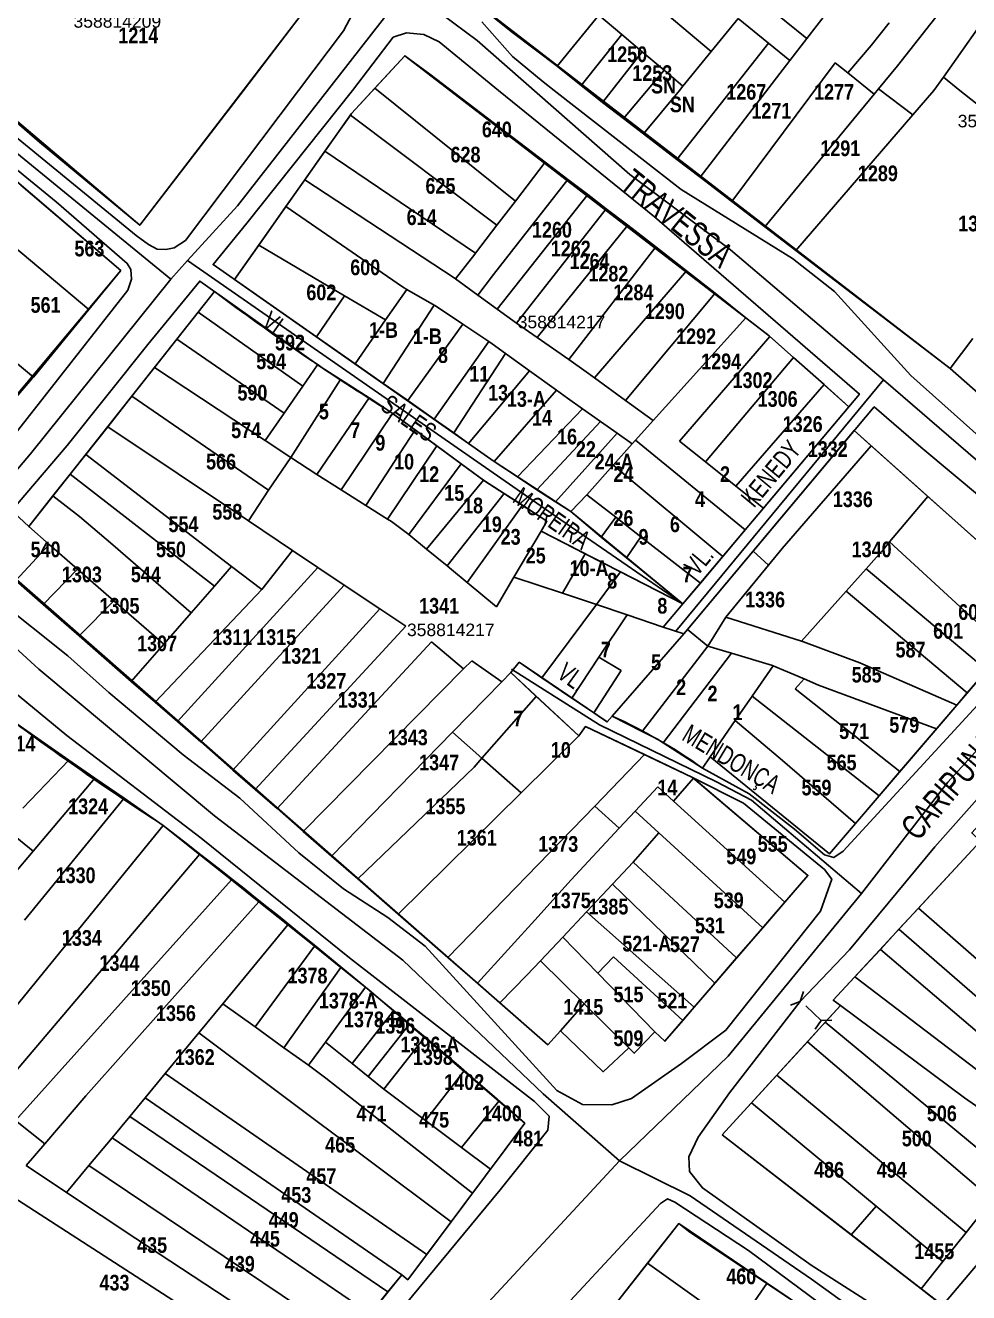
# Model space of a CAD drawing. Extents: x 199665 to 201826, y 4836581 to 4838476.
# Drawn here: x 200601.6 to 200752.1, y 4837371.6 to 4837573.8 of the extents above; entities that cross this region are included whole.
import ezdxf
from ezdxf.enums import TextEntityAlignment as Align

# ---------------------------------------------------------------- set-up
doc = ezdxf.new("R2010")
doc.units = 0
doc.header["$LTSCALE"] = 1.5
doc.header["$MEASUREMENT"] = 0
for name, color, linetype in [('CD-MALHA-LOTES', 40, 'CONTINUOUS'), ('CD_TXT_QUADRA', 7, 'CONTINUOUS'), ('RU-QUADRAS', 6, 'CONTINUOUS'), ('SV-EIXO-RUA-N-PAV', 6, 'CONTINUOUS'), ('SV-EIXO-RUA-PAV', 20, 'CONTINUOUS'), ('SV-ESTIVAS', 7, 'CONTINUOUS'), ('SV-RUA-NAO-PAV-S-GUIA-C-GUIA', 7, 'CONTINUOUS'), ('SV-RUA-PAVIM-S-GUIA-C-GUIA', 7, 'CONTINUOUS'), ('SV-TXT-RUA-N-PAV-S-GUIA-C-GUIA', 7, 'CONTINUOUS'), ('Th_NmrPort', 1, 'CONTINUOUS')]:
    doc.layers.add(name, color=color, linetype=linetype)
doc.styles.add('3588-14-2D_TXT$0$ARIAL', font='ARIAL.TTF')
doc.styles.add('ARIAL', font='ARIAL.TTF')
doc.styles.add('MONOTXT', font='ARIAL.TTF', dxfattribs={"height": 0.2})
doc.styles.get("Standard").update_dxf_attribs({"font": 'swisscbo.ttf'})

# ---------------------------------------------------------------- blocks, each defined once
blk = doc.blocks.new('COD045', base_point=(201519.89, 4838593.29))
at = {"layer": 'SV-ESTIVAS'}
blk.add_lwpolyline([(201520.638538, 4838591.792924), (201519.89, 4838593.29), (201520.638538, 4838594.792924)], dxfattribs=at)

msp = doc.modelspace()

# ---------------------------------------------------------------- linework, layer by layer
at = {"layer": 'CD-MALHA-LOTES', "linetype": 'Continuous'}
for p, q in [((200726.28, 4837571.74), (200698.78, 4837593.93)), ((200740.75, 4837567.33), (200761.58, 4837593.93)), ((200711, 4837569.62), (200683.15, 4837593.22)), ((200679.32, 4837572.67), (200671.05, 4837579.31)), ((200726.28, 4837571.74), (200729.54, 4837575.98)), ((200748.05, 4837565.56), (200756.54, 4837577.55)), ((200636.37, 4837563.44), (200645.45, 4837575.26)), ((200693.08, 4837575.46), (200686.44, 4837567.28)), ((200693.08, 4837575.46), (200696.76, 4837572.34)), ((200711, 4837569.62), (200715.3, 4837574.89)), ((200715.3, 4837574.89), (200720.16, 4837570.97)), ((200739.39, 4837574.2), (200736.53, 4837570.62)), ((200686.44, 4837567.28), (200679.32, 4837572.67)), ((200696.76, 4837572.34), (200690.29, 4837564.21)), ((200696.76, 4837572.34), (200700, 4837569.6)), ((200723.58, 4837568.22), (200726.28, 4837571.74)), ((200705.55, 4837552.4), (200720.16, 4837570.97)), ((200706.49, 4837564.12), (200711, 4837569.62)), ((200720.16, 4837570.97), (200723.58, 4837568.22)), ((200736.53, 4837570.62), (200732.82, 4837566.23)), ((200657.36, 4837563.8), (200662.11, 4837568.96)), ((200662.11, 4837568.96), (200666.1, 4837566.05)), ((200700, 4837569.6), (200693.65, 4837561.51)), ((200700, 4837569.6), (200703.48, 4837566.66)), ((200723.58, 4837568.22), (200709.25, 4837549.58)), ((200714.29, 4837545.72), (200730.78, 4837567.86)), ((200730.78, 4837567.86), (200732.82, 4837566.23)), ((200666.1, 4837566.05), (200684.53, 4837551.98)), ((200686.82, 4837567), (200686.44, 4837567.28)), ((200690.29, 4837564.21), (200686.82, 4837567)), ((200703.48, 4837566.66), (200697, 4837558.95)), ((200703.48, 4837566.66), (200706.49, 4837564.12)), ((200732.82, 4837566.23), (200737.03, 4837562.83)), ((200737.71, 4837563.66), (200740.75, 4837567.33)), ((200653.64, 4837559.77), (200657.36, 4837563.8)), ((200657.36, 4837563.8), (200679.78, 4837545.78)), ((200691.25, 4837563.44), (200690.29, 4837564.21)), ((200706.49, 4837564.12), (200705.94, 4837563.44)), ((200737.03, 4837562.83), (200737.71, 4837563.66)), ((200737.71, 4837563.66), (200743.2, 4837559.56)), ((200746.55, 4837563.44), (200748.05, 4837565.56)), ((200750.7, 4837563.44), (200748.05, 4837565.56)), ((200594.26, 4837563.44), (200603.86, 4837555.2)), ((200619.83, 4837541.92), (200636.37, 4837563.44)), ((200693.65, 4837561.51), (200691.25, 4837563.44)), ((200705.94, 4837563.44), (200700.19, 4837556.51)), ((200737.03, 4837562.83), (200719.56, 4837541.68)), ((200743.2, 4837559.56), (200746.55, 4837563.44)), ((200760.33, 4837555.77), (200750.7, 4837563.44)), ((200653.44, 4837559.48), (200653.64, 4837559.77)), ((200697, 4837558.95), (200693.65, 4837561.51)), ((200743.2, 4837559.56), (200724.53, 4837537.88)), ((200649.39, 4837553.74), (200653.44, 4837559.48)), ((200653.44, 4837559.48), (200676.81, 4837541.91)), ((200700.19, 4837556.51), (200697, 4837558.95)), ((200700.19, 4837556.51), (200705.55, 4837552.4)), ((200603.86, 4837555.2), (200619.83, 4837541.92)), ((200646.17, 4837549.18), (200649.39, 4837553.74)), ((200649.39, 4837553.74), (200673.42, 4837537.48)), ((200684.53, 4837551.98), (200679.78, 4837545.78)), ((200688.14, 4837549.22), (200684.53, 4837551.98)), ((200709.25, 4837549.58), (200705.55, 4837552.4)), ((200709.25, 4837549.58), (200714.29, 4837545.72)), ((200600.87, 4837548.33), (200616.8, 4837534.69)), ((200646.17, 4837549.18), (200643.15, 4837544.89)), ((200669.98, 4837533.52), (200646.17, 4837549.18)), ((200676.28, 4837534.08), (200688.14, 4837549.22)), ((200688.14, 4837549.22), (200691.31, 4837546.8)), ((200679.78, 4837545.78), (200676.81, 4837541.91)), ((200691.31, 4837546.8), (200676.85, 4837528.55)), ((200691.31, 4837546.8), (200694.27, 4837544.54)), ((200719.56, 4837541.68), (200714.29, 4837545.72)), ((200638.83, 4837538.76), (200643.15, 4837544.89)), ((200643.15, 4837544.89), (200661.77, 4837532.07)), ((200694.27, 4837544.54), (200679.93, 4837526.31)), ((200694.27, 4837544.54), (200697.71, 4837541.91)), ((200595.44, 4837542.06), (200611.69, 4837528.45)), ((200676.81, 4837541.91), (200673.42, 4837537.48)), ((200697.71, 4837541.91), (200683.25, 4837524)), ((200697.71, 4837541.91), (200702.19, 4837538.49)), ((200724.53, 4837537.88), (200719.56, 4837541.68)), ((200634.94, 4837533.26), (200638.83, 4837538.76)), ((200638.83, 4837538.76), (200652.51, 4837530.67)), ((200673.29, 4837537.31), (200670.22, 4837533.36)), ((200673.42, 4837537.48), (200673.29, 4837537.31)), ((200702.19, 4837538.49), (200688.27, 4837520.49)), ((200702.19, 4837538.49), (200707.06, 4837534.65)), ((200724.53, 4837537.88), (200749.11, 4837519.05)), ((200616.8, 4837534.69), (200611.69, 4837528.45)), ((200648.04, 4837524.12), (200634.94, 4837533.26)), ((200670.22, 4837533.36), (200669.98, 4837533.52)), ((200670.22, 4837533.36), (200673.79, 4837530.77)), ((200673.79, 4837530.77), (200676.28, 4837534.08)), ((200707.06, 4837534.65), (200692.4, 4837517.56)), ((200707.06, 4837534.65), (200711.63, 4837531.06)), ((200586.23, 4837531.42), (200602.87, 4837517.68)), ((200629.16, 4837528.05), (200631.76, 4837531.34)), ((200631.76, 4837531.34), (200648.07, 4837519.77)), ((200662.45, 4837531.68), (200659.05, 4837526.8)), ((200661.77, 4837532.07), (200662.45, 4837531.68)), ((200662.45, 4837531.68), (200666.83, 4837529.16)), ((200652.51, 4837530.67), (200648.04, 4837524.12)), ((200652.51, 4837530.67), (200659.05, 4837526.8)), ((200676.85, 4837528.55), (200673.79, 4837530.77)), ((200711.63, 4837531.06), (200697.33, 4837513.98)), ((200711.63, 4837531.06), (200716.56, 4837527.17)), ((200611.69, 4837528.45), (200602.87, 4837517.68)), ((200625.74, 4837523.73), (200629.16, 4837528.05)), ((200629.16, 4837528.05), (200645.84, 4837516.24)), ((200658.68, 4837516.69), (200666.83, 4837529.16)), ((200666.83, 4837529.16), (200667.03, 4837529.05)), ((200667.03, 4837529.05), (200671.36, 4837526.15)), ((200679.93, 4837526.31), (200676.85, 4837528.55)), ((200716.56, 4837527.17), (200701.75, 4837510.76)), ((200716.56, 4837527.17), (200720.24, 4837524.27)), ((200659.05, 4837526.8), (200654.2, 4837519.82)), ((200671.36, 4837526.15), (200662.59, 4837513.97)), ((200671.36, 4837526.15), (200675.53, 4837523.36)), ((200683.25, 4837524), (200679.93, 4837526.31)), ((200622.17, 4837519.2), (200625.74, 4837523.73)), ((200625.74, 4837523.73), (200642.87, 4837511.95)), ((200654.2, 4837519.82), (200648.04, 4837524.12)), ((200675.53, 4837523.36), (200666.79, 4837511)), ((200675.53, 4837523.36), (200676.07, 4837523)), ((200688.27, 4837520.49), (200683.25, 4837524)), ((200720.36, 4837524.17), (200705.95, 4837507.44)), ((200720.24, 4837524.27), (200720.36, 4837524.17)), ((200720.36, 4837524.17), (200724.13, 4837520.82)), ((200749.11, 4837519.05), (200752.74, 4837523.86)), ((200678.21, 4837521.46), (200669.94, 4837508.77)), ((200676.07, 4837523), (200678.21, 4837521.46)), ((200678.21, 4837521.46), (200682.02, 4837518.71)), ((200622.17, 4837519.2), (200618.58, 4837514.66)), ((200639.84, 4837507.57), (200622.17, 4837519.2)), ((200648.22, 4837519.67), (200645.84, 4837516.24)), ((200648.07, 4837519.77), (200648.22, 4837519.67)), ((200651.85, 4837517.32), (200648.22, 4837519.67)), ((200658.68, 4837516.69), (200654.2, 4837519.82)), ((200691.05, 4837518.55), (200688.27, 4837520.49)), ((200724.13, 4837520.82), (200710.08, 4837504.16)), ((200724.13, 4837520.82), (200729.02, 4837516.49)), ((200602.64, 4837517.4), (200598.15, 4837512.18)), ((200602.87, 4837517.68), (200602.64, 4837517.4)), ((200643.95, 4837504.87), (200651.85, 4837517.32)), ((200651.85, 4837517.32), (200656.42, 4837514.36)), ((200682.02, 4837518.71), (200672.27, 4837507.12)), ((200682.02, 4837518.71), (200686.33, 4837515.59)), ((200692.4, 4837517.56), (200691.05, 4837518.55)), ((200697.33, 4837513.98), (200692.4, 4837517.56)), ((200758.44, 4837510.83), (200749.11, 4837519.05)), ((200645.84, 4837516.24), (200642.87, 4837511.95)), ((200662.39, 4837514.1), (200658.68, 4837516.69)), ((200686.33, 4837515.59), (200676.38, 4837504.22)), ((200686.33, 4837515.59), (200688.09, 4837514.32)), ((200729.02, 4837516.49), (200714.93, 4837500.31)), ((200729.02, 4837516.49), (200732.99, 4837512.97)), ((200614.72, 4837509.77), (200618.58, 4837514.66)), ((200618.58, 4837514.66), (200640.37, 4837499.67)), ((200656.42, 4837514.36), (200648.08, 4837502.15)), ((200656.42, 4837514.36), (200659.91, 4837512.09)), ((200662.59, 4837513.97), (200662.39, 4837514.1)), ((200666.79, 4837511), (200662.59, 4837513.97)), ((200688.09, 4837514.32), (200690.46, 4837512.65)), ((200701.75, 4837510.76), (200697.33, 4837513.98)), ((200642.87, 4837511.95), (200639.84, 4837507.57)), ((200660.18, 4837511.9), (200651.96, 4837499.7)), ((200659.91, 4837512.09), (200660.18, 4837511.9)), ((200660.18, 4837511.9), (200663.79, 4837509.25)), ((200669.94, 4837508.77), (200666.79, 4837511)), ((200690.46, 4837512.65), (200680.12, 4837501.75)), ((200690.46, 4837512.65), (200693.34, 4837510.62)), ((200732.99, 4837512.97), (200719.36, 4837496.8)), ((200614.72, 4837509.77), (200611.21, 4837505.34)), ((200637.17, 4837494.76), (200614.72, 4837509.77)), ((200663.79, 4837509.25), (200655.9, 4837497.22)), ((200663.79, 4837509.25), (200667.26, 4837506.7)), ((200693.34, 4837510.62), (200683.18, 4837499.72)), ((200693.34, 4837510.62), (200695.99, 4837508.74)), ((200698.92, 4837507.63), (200701.75, 4837510.76)), ((200717.7, 4837489.91), (200733.84, 4837509.15)), ((200733.84, 4837509.15), (200736.54, 4837506.73)), ((200643.95, 4837504.87), (200639.84, 4837507.57)), ((200672.27, 4837507.12), (200669.94, 4837508.77)), ((200676.38, 4837504.22), (200672.27, 4837507.12)), ((200695.99, 4837508.74), (200686.16, 4837497.76)), ((200695.36, 4837503.63), (200698.4, 4837507.05)), ((200698.4, 4837507.05), (200695.99, 4837508.74)), ((200698.4, 4837507.05), (200698.92, 4837507.63)), ((200698.92, 4837507.63), (200716.43, 4837493.32)), ((200710.08, 4837504.16), (200705.95, 4837507.44)), ((200608.71, 4837502.18), (200611.21, 4837505.34)), ((200611.21, 4837505.34), (200634.5, 4837487.49)), ((200667.26, 4837506.7), (200659.37, 4837495.03)), ((200667.26, 4837506.7), (200671.14, 4837503.86)), ((200736.54, 4837506.73), (200722.33, 4837490.36)), ((200745.56, 4837498.66), (200736.54, 4837506.73)), ((200640.37, 4837499.67), (200643.95, 4837504.87)), ((200648.08, 4837502.15), (200643.95, 4837504.87)), ((200671.14, 4837503.86), (200662.75, 4837492.59)), ((200671.14, 4837503.86), (200674.67, 4837501.26)), ((200680.12, 4837501.75), (200676.38, 4837504.22)), ((200691.17, 4837498.92), (200695.36, 4837503.63)), ((200712.84, 4837489.06), (200695.36, 4837503.63)), ((200714.93, 4837500.31), (200710.08, 4837504.16)), ((200605.99, 4837498.73), (200608.71, 4837502.18)), ((200608.71, 4837502.18), (200631.75, 4837484.33)), ((200648.08, 4837502.15), (200651.96, 4837499.7)), ((200665.61, 4837490.25), (200674.67, 4837501.26)), ((200674.67, 4837501.26), (200677.98, 4837499.11)), ((200683.18, 4837499.72), (200680.12, 4837501.75)), ((200640.37, 4837499.67), (200637.17, 4837494.76)), ((200655.9, 4837497.22), (200651.96, 4837499.7)), ((200668.9, 4837487.56), (200677.98, 4837499.11)), ((200677.98, 4837499.11), (200680.88, 4837497.23)), ((200686.16, 4837497.76), (200683.18, 4837499.72)), ((200688.59, 4837496.23), (200691.17, 4837498.92)), ((200691.17, 4837498.92), (200695.78, 4837495.34)), ((200719.36, 4837496.8), (200714.93, 4837500.31)), ((200605.99, 4837498.73), (200602.13, 4837493.85)), ((200610.21, 4837495.45), (200605.99, 4837498.73)), ((200659.37, 4837495.03), (200655.9, 4837497.22)), ((200680.88, 4837497.23), (200672.09, 4837484.91)), ((200680.88, 4837497.23), (200684.8, 4837494.68)), ((200686.16, 4837497.76), (200688.59, 4837496.23)), ((200739.48, 4837491.39), (200745.56, 4837498.66)), ((200745.56, 4837498.66), (200763.47, 4837482.63)), ((200599.79, 4837496.01), (200602.13, 4837493.85)), ((200615.56, 4837490.93), (200610.21, 4837495.45)), ((200659.98, 4837494.65), (200659.37, 4837495.03)), ((200693.48, 4837492.14), (200688.59, 4837496.23)), ((200695.78, 4837495.34), (200693.48, 4837492.14)), ((200695.78, 4837495.34), (200699.79, 4837492.22)), ((200716.43, 4837493.32), (200719.36, 4837496.8)), ((200602.13, 4837493.85), (200605.41, 4837490.99)), ((200644.2, 4837490.02), (200637.17, 4837494.76)), ((200662.36, 4837492.91), (200659.98, 4837494.65)), ((200662.75, 4837492.59), (200662.36, 4837492.91)), ((200683.87, 4837493.11), (200679.54, 4837485.79)), ((200684.8, 4837494.68), (200683.87, 4837493.11)), ((200683.87, 4837493.11), (200690.9, 4837489.51)), ((200716.43, 4837493.32), (200712.84, 4837489.06)), ((200605.41, 4837490.99), (200600.05, 4837485.23)), ((200605.41, 4837490.99), (200609.92, 4837487.05)), ((200628.03, 4837480.07), (200615.56, 4837490.93)), ((200665.61, 4837490.25), (200662.75, 4837492.59)), ((200697.48, 4837488.87), (200693.48, 4837492.14)), ((200697.48, 4837488.87), (200699.79, 4837492.22)), ((200699.79, 4837492.22), (200709.28, 4837484.83)), ((200738.61, 4837490.35), (200739.48, 4837491.39)), ((200739.48, 4837491.39), (200757.26, 4837475.01)), ((200644.2, 4837490.02), (200639.29, 4837483.82)), ((200648.24, 4837487.32), (200644.2, 4837490.02)), ((200668.9, 4837487.56), (200665.61, 4837490.25)), ((200690.9, 4837489.51), (200687.31, 4837483.19)), ((200690.9, 4837489.51), (200696.56, 4837486.6)), ((200706.49, 4837481.52), (200697.48, 4837488.87)), ((200707.22, 4837477.42), (200717.7, 4837489.91)), ((200709.28, 4837484.83), (200712.84, 4837489.06)), ((200717.7, 4837489.91), (200720.16, 4837487.7)), ((200722.33, 4837490.36), (200720.16, 4837487.7)), ((200735.74, 4837487.12), (200738.61, 4837490.35)), ((200609.92, 4837487.05), (200604.44, 4837481.4)), ((200609.92, 4837487.05), (200615.7, 4837482)), ((200625.84, 4837462.73), (200648.24, 4837487.32)), ((200634.5, 4837487.49), (200631.75, 4837484.33)), ((200639.29, 4837483.82), (200634.5, 4837487.49)), ((200652.47, 4837484.5), (200648.24, 4837487.32)), ((200669.6, 4837486.98), (200668.9, 4837487.56)), ((200672.09, 4837484.91), (200669.6, 4837486.98)), ((200720.16, 4837487.7), (200713.34, 4837479.38)), ((200732.53, 4837483.51), (200735.74, 4837487.12)), ((200735.74, 4837487.12), (200754.98, 4837470.95)), ((200604.44, 4837481.4), (200600.05, 4837485.23)), ((200676.73, 4837481.04), (200672.09, 4837484.91)), ((200679.54, 4837485.79), (200676.73, 4837481.04)), ((200687.31, 4837483.19), (200679.54, 4837485.79)), ((200696.56, 4837486.6), (200692.73, 4837481.38)), ((200696.56, 4837486.6), (200706.49, 4837481.52)), ((200709.28, 4837484.83), (200706.49, 4837481.52)), ((200622.29, 4837465.82), (200639.29, 4837483.82)), ((200631.75, 4837484.33), (200628.03, 4837480.07)), ((200629.57, 4837459.47), (200652.47, 4837484.5)), ((200658.12, 4837480.73), (200652.47, 4837484.5)), ((200687.31, 4837483.19), (200692.73, 4837481.38)), ((200725.44, 4837475.54), (200732.53, 4837483.51)), ((200732.53, 4837483.51), (200751.86, 4837467.31)), ((200610.15, 4837476.42), (200604.44, 4837481.4)), ((200615.7, 4837482), (200610.15, 4837476.42)), ((200615.7, 4837482), (200623.66, 4837475.06)), ((200634.71, 4837454.99), (200658.12, 4837480.73)), ((200662.28, 4837477.97), (200658.12, 4837480.73)), ((200692.73, 4837481.38), (200684, 4837469.73)), ((200697.58, 4837479.76), (200692.73, 4837481.38)), ((200706.49, 4837481.52), (200703.37, 4837477.81)), ((200628.03, 4837480.07), (200623.66, 4837475.06)), ((200693.09, 4837472.98), (200697.58, 4837479.76)), ((200697.58, 4837479.76), (200703.37, 4837477.81)), ((200713.34, 4837479.38), (200710.48, 4837474.78)), ((200713.34, 4837479.38), (200725.44, 4837475.54)), ((200638.24, 4837451.91), (200662.28, 4837477.97)), ((200706.63, 4837476.72), (200695.21, 4837463.6)), ((200703.37, 4837477.81), (200706.63, 4837476.72)), ((200706.63, 4837476.72), (200707.22, 4837477.42)), ((200707.22, 4837477.42), (200710.48, 4837474.78)), ((200618.49, 4837469.14), (200610.15, 4837476.42)), ((200623.66, 4837475.06), (200618.49, 4837469.14)), ((200641.74, 4837448.85), (200666.41, 4837475.45)), ((200666.41, 4837475.45), (200671.51, 4837471.16)), ((200710.48, 4837474.78), (200699.97, 4837461.16)), ((200710.48, 4837474.78), (200714.24, 4837473.64)), ((200725.72, 4837475.45), (200725.44, 4837475.54)), ((200734.7, 4837472.08), (200725.72, 4837475.45)), ((200688.78, 4837466.48), (200693.09, 4837472.98)), ((200693.09, 4837472.98), (200696.62, 4837470.85)), ((200714.24, 4837473.64), (200703.35, 4837459.32)), ((200720.81, 4837471.65), (200714.24, 4837473.64)), ((200671.51, 4837471.16), (200645.93, 4837445.2)), ((200671.51, 4837471.16), (200672.82, 4837472.4)), ((200672.82, 4837472.4), (200677.58, 4837469.04)), ((200677.58, 4837469.04), (200679.03, 4837470.53)), ((200680.38, 4837472.19), (200679.03, 4837470.53)), ((200679.03, 4837470.53), (200683.11, 4837466.75)), ((200684, 4837469.73), (200680.38, 4837472.19)), ((200696.62, 4837470.85), (200692.26, 4837464.11)), ((200717.56, 4837466.78), (200720.92, 4837471.6)), ((200720.92, 4837471.6), (200720.81, 4837471.65)), ((200720.92, 4837471.6), (200725.85, 4837469.52)), ((200750.18, 4837465.35), (200734.7, 4837472.08)), ((200754.98, 4837470.95), (200751.86, 4837467.31)), ((200618.49, 4837469.14), (200622.29, 4837465.82)), ((200677.58, 4837469.04), (200669.75, 4837461.03)), ((200688.78, 4837466.48), (200684, 4837469.73)), ((200725.85, 4837469.52), (200724.42, 4837467.93)), ((200725.85, 4837469.52), (200728.15, 4837468.55)), ((200728.15, 4837468.55), (200746.95, 4837461.57)), ((200683.11, 4837466.75), (200674.43, 4837456.88)), ((200683.11, 4837466.75), (200689.91, 4837460.43)), ((200714.86, 4837462.9), (200717.56, 4837466.78)), ((200717.56, 4837466.78), (200737.8, 4837450.89)), ((200724.42, 4837467.93), (200741.1, 4837454.74)), ((200751.86, 4837467.31), (200750.18, 4837465.35)), ((200622.29, 4837465.82), (200625.84, 4837462.73)), ((200692.26, 4837464.11), (200688.78, 4837466.48)), ((200746.95, 4837461.57), (200750.18, 4837465.35)), ((200599.7, 4837462.71), (200608.54, 4837456.58)), ((200625.84, 4837462.73), (200629.57, 4837459.47)), ((200693.49, 4837463.28), (200692.26, 4837464.11)), ((200694.42, 4837462.68), (200693.49, 4837463.28)), ((200695.21, 4837463.6), (200694.42, 4837462.68)), ((200699.97, 4837461.16), (200695.21, 4837463.6)), ((200710.82, 4837457.11), (200714.86, 4837462.9)), ((200714.86, 4837462.9), (200722.37, 4837456.49)), ((200650.45, 4837441.25), (200669.75, 4837461.03)), ((200669.75, 4837461.03), (200674.43, 4837456.88)), ((200689.91, 4837460.43), (200680.68, 4837451.33)), ((200690.95, 4837461.93), (200689.91, 4837460.43)), ((200700.39, 4837457.45), (200690.95, 4837461.93)), ((200702.43, 4837459.91), (200699.97, 4837461.16)), ((200746.95, 4837461.57), (200741.1, 4837454.74)), ((200629.57, 4837459.47), (200634.71, 4837454.99)), ((200703.35, 4837459.32), (200702.43, 4837459.91)), ((200703.35, 4837459.32), (200709.63, 4837455.3)), ((200608.54, 4837456.58), (200601.16, 4837448.9)), ((200608.54, 4837456.58), (200612.67, 4837453.72)), ((200674.43, 4837456.88), (200673.17, 4837455.45)), ((200674.43, 4837456.88), (200680.68, 4837451.33)), ((200692.42, 4837449.23), (200700.39, 4837457.45)), ((200700.39, 4837457.45), (200708.03, 4837453.82)), ((200709.63, 4837455.3), (200710.82, 4837457.11)), ((200729.87, 4837441.61), (200710.82, 4837457.11)), ((200722.37, 4837456.49), (200734.02, 4837446.47)), ((200634.71, 4837454.99), (200638.24, 4837451.91)), ((200673.17, 4837455.45), (200654.61, 4837437.62)), ((200741.1, 4837454.74), (200737.8, 4837450.89)), ((200612.67, 4837453.72), (200602.82, 4837442.04)), ((200617.33, 4837450.48), (200612.67, 4837453.72)), ((200708.18, 4837453.69), (200704.97, 4837450.04)), ((200708.03, 4837453.82), (200708.18, 4837453.69)), ((200708.18, 4837453.69), (200726.45, 4837438.19)), ((200601.45, 4837431.06), (200617.33, 4837450.48)), ((200623.59, 4837446.15), (200617.33, 4837450.48)), ((200641.74, 4837448.85), (200638.24, 4837451.91)), ((200680.68, 4837451.33), (200661.06, 4837432)), ((200702.47, 4837452.31), (200698.86, 4837448.43)), ((200704.97, 4837450.04), (200702.47, 4837452.31)), ((200737.8, 4837450.89), (200734.02, 4837446.47)), ((200645.93, 4837445.2), (200641.74, 4837448.85)), ((200668.99, 4837425.08), (200692.42, 4837449.23)), ((200692.42, 4837449.23), (200696.31, 4837445.7)), ((200698.86, 4837448.43), (200696.31, 4837445.7)), ((200702.65, 4837444.97), (200698.86, 4837448.43)), ((200704.97, 4837450.04), (200722.76, 4837433.91)), ((200734.02, 4837446.47), (200729.87, 4837441.61)), ((200591.39, 4837406.66), (200623.59, 4837446.15)), ((200598.21, 4837445.83), (200602.82, 4837442.04)), ((200623.59, 4837446.15), (200629.36, 4837441.54)), ((200650.45, 4837441.25), (200645.93, 4837445.2)), ((200696.31, 4837445.7), (200688.61, 4837437.42)), ((200698.57, 4837440.3), (200702.65, 4837444.97)), ((200702.65, 4837444.97), (200719.23, 4837429.82)), ((200744.06, 4837432.93), (200753.96, 4837443.65)), ((200629.36, 4837441.54), (200596.84, 4837403.18)), ((200602.82, 4837442.04), (200599.7, 4837438.33)), ((200629.36, 4837441.54), (200634.45, 4837437.46)), ((200654.61, 4837437.62), (200650.45, 4837441.25)), ((200695.26, 4837436.78), (200698.57, 4837440.3)), ((200715.07, 4837425), (200698.57, 4837440.3)), ((200726.45, 4837438.19), (200722.76, 4837433.91)), ((200600, 4837399.05), (200634.45, 4837437.46)), ((200634.45, 4837437.46), (200638.85, 4837433.95)), ((200661.06, 4837432), (200654.61, 4837437.62)), ((200688.61, 4837437.42), (200683.42, 4837431.6)), ((200691.1, 4837432.37), (200695.26, 4837436.78)), ((200695.26, 4837436.78), (200711.6, 4837420.97)), ((200638.85, 4837433.95), (200624.11, 4837417.45)), ((200643.45, 4837430.27), (200638.85, 4837433.95)), ((200687.32, 4837428.35), (200691.1, 4837432.37)), ((200691.1, 4837432.37), (200708.31, 4837417.15)), ((200722.76, 4837433.91), (200719.23, 4837429.82)), ((200740.96, 4837429.59), (200744.06, 4837432.93)), ((200744.06, 4837432.93), (200784.58, 4837397.6)), ((200633.09, 4837417.71), (200643.45, 4837430.27)), ((200643.45, 4837430.27), (200647.7, 4837426.87)), ((200661.06, 4837432), (200668.99, 4837425.08)), ((200683.42, 4837431.6), (200673.71, 4837420.96)), ((200683.75, 4837424.57), (200687.32, 4837428.35)), ((200692.9, 4837422.6), (200687.32, 4837428.35)), ((200719.23, 4837429.82), (200715.07, 4837425)), ((200738, 4837426.38), (200740.96, 4837429.59)), ((200740.96, 4837429.59), (200781.64, 4837394.19)), ((200647.7, 4837426.87), (200638.24, 4837414)), ((200647.7, 4837426.87), (200651.92, 4837423.49)), ((200733.94, 4837421.99), (200738, 4837426.38)), ((200738, 4837426.38), (200779.14, 4837391.26)), ((200673.71, 4837420.96), (200668.99, 4837425.08)), ((200681.58, 4837422.26), (200683.75, 4837424.57)), ((200683.75, 4837424.57), (200690.74, 4837417.68)), ((200695.4, 4837425.19), (200692.9, 4837422.6)), ((200706.47, 4837415.01), (200695.4, 4837425.19)), ((200715.07, 4837425), (200711.6, 4837420.97)), ((200651.92, 4837423.49), (200642.85, 4837410.67)), ((200651.92, 4837423.49), (200655.88, 4837420.33)), ((200677.28, 4837417.84), (200681.58, 4837422.26)), ((200702.03, 4837413.21), (200692.9, 4837422.6)), ((200655.88, 4837420.33), (200649.45, 4837411.57)), ((200655.88, 4837420.33), (200656.14, 4837420.12)), ((200656.14, 4837420.12), (200660.31, 4837416.55)), ((200673.71, 4837420.96), (200677.28, 4837417.84)), ((200711.6, 4837420.97), (200708.31, 4837417.15)), ((200730.49, 4837418.26), (200733.94, 4837421.99)), ((200733.94, 4837421.99), (200777.18, 4837389)), ((200731.63, 4837417.41), (200730.49, 4837418.26)), ((200624.11, 4837417.45), (200611.23, 4837403.02)), ((200629.24, 4837413.05), (200633.09, 4837417.71)), ((200638.24, 4837414), (200633.09, 4837417.71)), ((200660.31, 4837416.55), (200653.71, 4837408.14)), ((200660.31, 4837416.55), (200662.83, 4837414.4)), ((200684.93, 4837411.17), (200677.28, 4837417.84)), ((200690.74, 4837417.68), (200686.96, 4837413.37)), ((200690.74, 4837417.68), (200697.87, 4837410.65)), ((200708.31, 4837417.15), (200706.47, 4837415.01)), ((200729.2, 4837414.75), (200731.63, 4837417.41)), ((200731.63, 4837417.41), (200751.4, 4837402.69)), ((200642.85, 4837410.67), (200638.24, 4837414)), ((200662.83, 4837414.4), (200656.27, 4837406.08)), ((200662.83, 4837414.4), (200665.28, 4837412.3)), ((200706.47, 4837415.01), (200703.62, 4837411.71)), ((200726.36, 4837411.65), (200729.2, 4837414.75)), ((200729.2, 4837414.75), (200758.84, 4837390.2)), ((200623.88, 4837406.55), (200629.24, 4837413.05)), ((200629.24, 4837413.05), (200669.53, 4837382.92)), ((200665.28, 4837412.3), (200658.77, 4837404.06)), ((200665.28, 4837412.3), (200671.53, 4837406.95)), ((200686.96, 4837413.37), (200684.93, 4837411.17)), ((200693.8, 4837406.84), (200686.96, 4837413.37)), ((200698.73, 4837409.79), (200702.03, 4837413.21)), ((200703.62, 4837411.71), (200702.03, 4837413.21)), ((200646.74, 4837407.88), (200642.85, 4837410.67)), ((200649.45, 4837411.57), (200646.74, 4837407.88)), ((200653.71, 4837408.14), (200649.45, 4837411.57)), ((200697.87, 4837410.65), (200693.8, 4837406.84)), ((200697.87, 4837410.65), (200698.73, 4837409.79)), ((200721.47, 4837406.31), (200726.36, 4837411.65)), ((200726.36, 4837411.65), (200755.86, 4837386.46)), ((200646.74, 4837407.88), (200649.54, 4837405.85)), ((200656.27, 4837406.08), (200653.71, 4837408.14)), ((200620.68, 4837402.68), (200623.88, 4837406.55)), ((200623.88, 4837406.55), (200665.62, 4837377.7)), ((200649.54, 4837405.85), (200672.93, 4837387.48)), ((200658.77, 4837404.06), (200656.27, 4837406.08)), ((200671.53, 4837406.95), (200665.41, 4837399.09)), ((200671.53, 4837406.95), (200677.13, 4837402.15)), ((200717.44, 4837401.9), (200721.47, 4837406.31)), ((200721.47, 4837406.31), (200751.67, 4837381.19)), ((200665.41, 4837399.09), (200658.77, 4837404.06)), ((200611.23, 4837403.02), (200604.68, 4837395.34)), ((200618.25, 4837399.73), (200620.68, 4837402.68)), ((200620.68, 4837402.68), (200661.65, 4837374.46)), ((200677.13, 4837402.15), (200671.16, 4837394.78)), ((200677.13, 4837402.15), (200681.26, 4837398.62)), ((200712.74, 4837396.76), (200717.44, 4837401.9)), ((200737.32, 4837385.4), (200717.44, 4837401.9)), ((200751.4, 4837402.69), (200770.47, 4837389.34)), ((200604.68, 4837395.34), (200600, 4837399.05)), ((200615.44, 4837396.32), (200618.25, 4837399.73)), ((200618.25, 4837399.73), (200659.44, 4837371.72)), ((200671.16, 4837394.78), (200665.41, 4837399.09)), ((200681.26, 4837398.62), (200675.79, 4837391.31)), ((200611.73, 4837391.89), (200615.44, 4837396.32)), ((200656.62, 4837368.22), (200615.44, 4837396.32)), ((200733.34, 4837380.84), (200712.74, 4837396.76)), ((200604.68, 4837395.34), (200601.72, 4837391.88)), ((200675.79, 4837391.31), (200671.16, 4837394.78)), ((200601.72, 4837391.88), (200608.14, 4837387.6)), ((200608.14, 4837387.6), (200611.73, 4837391.89)), ((200611.73, 4837391.89), (200653.22, 4837364)), ((200595.03, 4837389.82), (200647.01, 4837356.29)), ((200672.93, 4837387.48), (200675.79, 4837391.31)), ((200619.2, 4837380.24), (200608.14, 4837387.6)), ((200672.93, 4837387.48), (200669.53, 4837382.92)), ((200762.97, 4837387.42), (200747.93, 4837369.57)), ((200755.86, 4837386.46), (200751.67, 4837381.19)), ((200737.32, 4837385.4), (200733.34, 4837380.84)), ((200747.97, 4837376.56), (200737.32, 4837385.4)), ((200669.53, 4837382.92), (200665.62, 4837377.7)), ((200700.87, 4837376.32), (200705.82, 4837382.63)), ((200705.82, 4837382.63), (200707.58, 4837381.23)), ((200650.02, 4837360.03), (200619.2, 4837380.24)), ((200707.58, 4837381.23), (200719.91, 4837373.05)), ((200744.51, 4837372.21), (200733.34, 4837380.84)), ((200751.67, 4837381.19), (200747.97, 4837376.56)), ((200665.62, 4837377.7), (200662.6, 4837373.66)), ((200700.87, 4837376.32), (200697.04, 4837371.44)), ((200715.1, 4837366.16), (200700.87, 4837376.32)), ((200747.97, 4837376.56), (200744.51, 4837372.21)), ((200661.65, 4837374.46), (200659.44, 4837371.72)), ((200662.6, 4837373.66), (200661.65, 4837374.46)), ((200659.44, 4837371.72), (200656.62, 4837368.22)), ((200719.91, 4837373.05), (200715.1, 4837366.16)), ((200719.91, 4837373.05), (200723.42, 4837370.72)), ((200747.93, 4837369.57), (200744.51, 4837372.21))]:
    msp.add_line(p, q, dxfattribs=at)
at = {"layer": 'RU-QUADRAS', "color": 6, "linetype": 'Continuous'}
for points in [[(200517.12, 4837625.59), (200544.54, 4837660.48), (200560.82, 4837648.07), (200559.8, 4837646.75), (200565.45, 4837642.91), (200583.4, 4837626.84), (200645.45, 4837575.26), (200619.83, 4837541.92), (200580.76, 4837575.02), (200566.55, 4837585.88), (200567.79, 4837587.1), (200562.82, 4837590.72), (200544.43, 4837606.16), (200542.47, 4837603.64)], [(200634.94, 4837533.26), (200653.64, 4837559.77), (200662.11, 4837568.96), (200720.24, 4837524.27), (200732.99, 4837512.97), (200706.49, 4837481.52), (200688.59, 4837496.23), (200676.38, 4837504.22)]]:
    msp.add_lwpolyline(points, close=True, dxfattribs=at)
for points in [[(200671.05, 4837579.31), (200701.14, 4837613.55, -0.030839), (200717.38, 4837634.86, 0.01612), (200765.07, 4837593.93), (200782.23, 4837582.03), (200780.27, 4837579.68), (200802.47, 4837562.92), (200803.89, 4837564.83), (200818.9, 4837552.65), (200822.27, 4837549.39), (200810.02, 4837535.73), (200789.74, 4837509), (200775.68, 4837494.09), (200761.38, 4837506), (200762.47, 4837507.29), (200749.11, 4837519.05)], [(200484.84, 4837584.16), (200512.67, 4837620.48, -0.013074), (200578, 4837567.19), (200586.15, 4837560.15), (200585.47, 4837559.26), (200594.21, 4837551.87), (200595.35, 4837553.06), (200616.8, 4837534.69), (200588.95, 4837501.47), (200558.78, 4837527.46), (200556.7, 4837525.41), (200538.65, 4837541.01), (200514.8, 4837560.19), (200514.02, 4837559.24)], [(200712.74, 4837396.76), (200731.63, 4837417.41), (200730.49, 4837418.26), (200753.96, 4837443.65), (200752.58, 4837444.95), (200779.37, 4837474.69, -0.011044), (200847.01, 4837419.35), (200864.1, 4837405.99), (200882.22, 4837390.53), (200847.69, 4837348.82), (200832.1, 4837331.89), (200833.77, 4837330.61), (200830.98, 4837326.63), (200829.47, 4837327.89), (200817.36, 4837314.13), (200789.41, 4837338.11), (200787.4, 4837336), (200768.39, 4837351.23), (200769.52, 4837352.88)]]:
    msp.add_lwpolyline(points, format="xyb", close=True, dxfattribs=at)
for points in [[(200599.79, 4837496.01), (200602.13, 4837493.85), (200631.76, 4837531.34, 0.020788), (200659.91, 4837512.09), (200674.74, 4837501.21), (200684.8, 4837494.68), (200683.87, 4837493.11), (200706.49, 4837481.52), (200703.37, 4837477.81), (200706.63, 4837476.72), (200733.84, 4837509.15), (200763.47, 4837482.63)], [(200754.98, 4837470.95), (200729.87, 4837441.61), (200710.82, 4837457.11), (200709.63, 4837455.3, 0.048557), (200695.21, 4837463.6), (200694.42, 4837462.68), (200680.38, 4837472.19), (200679.03, 4837470.53), (200689.91, 4837460.43), (200690.95, 4837461.93), (200708.03, 4837453.82), (200726.45, 4837438.19), (200703.62, 4837411.71), (200702.03, 4837413.21), (200698.73, 4837409.79), (200697.87, 4837410.65), (200693.8, 4837406.84), (200686.96, 4837413.37), (200684.93, 4837411.17), (200594.56, 4837490.27)], [(200494.68, 4837358.26), (200509.35, 4837378.86, 0.024902), (200531.81, 4837405.35), (200541, 4837415.07), (200554.13, 4837434.51), (200577.12, 4837463.73), (200580.39, 4837460.87), (200589.37, 4837470.6, 0.023074), (200623.59, 4837446.15, -0.016554), (200681.26, 4837398.62), (200662.6, 4837373.66), (200661.65, 4837374.46), (200642.99, 4837351.3)], [(200543.66, 4837182.89), (200579.72, 4837228.09), (200577.26, 4837230.45), (200581.17, 4837234.56), (200583.99, 4837231.8), (200591.76, 4837240.12), (200588.8, 4837243.28), (200661.04, 4837327.19), (200655.99, 4837331.53), (200663.18, 4837339.92), (200667.01, 4837336.76), (200683.71, 4837359.24), (200682.74, 4837360.19), (200684.95, 4837363.06), (200688.45, 4837360.52), (200705.82, 4837382.63), (200753.25, 4837350.58), (200770.93, 4837334.28), (200807.92, 4837303.74), (200778.05, 4837264.72), (200738.45, 4837215.58), (200712.56, 4837181.81, -0.009965)]]:
    msp.add_lwpolyline(points, format="xyb", dxfattribs=at)
at = {"layer": 'SV-EIXO-RUA-N-PAV'}
for points in [[(200344.45, 4837183.34), (200364.24, 4837208.88), (200379.38, 4837227.2), (200395.41, 4837245.56), (200412.77, 4837269.6), (200431.8, 4837294.47), (200453.83, 4837320.84), (200470.53, 4837342.21), (200499.07, 4837378.1), (200525.11, 4837410.15), (200547.81, 4837438.86), (200568.18, 4837464.07), (200586.54, 4837486.77), (200602.4, 4837505.46), (200624.77, 4837533.34), (200627.47, 4837536.3), (200635.45, 4837545.03), (200656.82, 4837572.4), (200662.49, 4837579.75), (200671.94, 4837593.93)], [(200866.99, 4837593.93), (200850.62, 4837574.07), (200830.92, 4837551.37), (200801.21, 4837514.31), (200776.84, 4837483.93), (200748.79, 4837453.05), (200735.01, 4837435.3), (200713.74, 4837409.31), (200696.38, 4837392.62), (200647.78, 4837340.21), (200614.62, 4837296.88), (200592.92, 4837270.65), (200577.07, 4837252.91), (200558.19, 4837231.58), (200540.14, 4837215.6), (200520.97, 4837199.57), (200504.07, 4837181.02), (200486.06, 4837162.31), (200459.47, 4837132.44), (200442.34, 4837118.59), (200432.61, 4837108.08)], [(201021.79, 4837287.1), (200965.36, 4837332.51), (200924.31, 4837366.95), (200899.73, 4837388.04), (200889.77, 4837394.94), (200877.35, 4837404.42), (200859.94, 4837417.86), (200842.01, 4837434.25), (200819.8, 4837451.21), (200810.71, 4837459.92), (200799.19, 4837471.83), (200786.77, 4837480.79), (200776.84, 4837483.93), (200765.49, 4837493.95), (200738.48, 4837517.27), (200714.07, 4837538.01), (200698.05, 4837550.03), (200673.68, 4837571.4), (200662.49, 4837579.75), (200644.43, 4837593.93)], [(200627.47, 4837536.3), (200687.04, 4837494.9), (200706.48, 4837481.51)], [(200738.48, 4837517.27), (200705.35, 4837477.15)], [(200586.54, 4837486.77), (200603.73, 4837471.08), (200631.78, 4837447.71), (200661.82, 4837424.67), (200684.19, 4837403.3), (200696.38, 4837392.62), (200707.64, 4837387.07), (200726.99, 4837373.76), (200750.89, 4837356.52), (200780.83, 4837333.84), (200803.81, 4837316.6), (200816.82, 4837306.62), (200824.53, 4837300.72), (200841.16, 4837288.32), (200857.49, 4837277.13), (200876.85, 4837261.71), (200897.71, 4837243.87), (200916.77, 4837227.84), (200931.28, 4837215.59), (200950.97, 4837200.82)], [(200679.17, 4837471.08), (200693.19, 4837462.22), (200711.88, 4837453.11), (200717.44, 4837450.21), (200735.01, 4837435.3)]]:
    msp.add_lwpolyline(points, dxfattribs=at)
at = {"layer": 'SV-EIXO-RUA-PAV'}
msp.add_lwpolyline([(200550.74, 4837593.93), (200624.77, 4837533.34)], dxfattribs=at)
at = {"layer": 'SV-ESTIVAS'}
msp.add_lwpolyline([(200728.57, 4837415.03), (200726.09, 4837417.37)], dxfattribs=at)
at = {"layer": 'SV-RUA-NAO-PAV-S-GUIA-C-GUIA'}
for points in [[(200637.28, 4837593.93), (200652.52, 4837582.94), (200653.96, 4837581.33), (200654.62, 4837579.44), (200654.5, 4837577.39), (200653.73, 4837575.55), (200652.36, 4837572.96), (200645.19, 4837563.44), (200627.16, 4837539.49), (200625.35, 4837538.34)], [(200674.43, 4837574.35), (200679.31, 4837568.85), (200684.22, 4837564.82), (200685.98, 4837563.44), (200706.2, 4837547.6), (200723.96, 4837536.59), (200730.67, 4837531.33), (200742.85, 4837517.94), (200771.55, 4837492.34), (200774.84, 4837491.83), (200777.19, 4837491.79), (200779.48, 4837492.38), (200819.02, 4837542.09), (200822.46, 4837545.21), (200823.83, 4837547.95), (200823.85, 4837549.85), (200823.12, 4837551.58), (200821.8, 4837552.57), (200808.32, 4837563.44), (200806.23, 4837565.13), (200769.45, 4837593.93)], [(200481.05, 4837585.37), (200480.56, 4837583.45), (200481.01, 4837580.19), (200482.64, 4837577.88), (200485.61, 4837575.05), (200491.04, 4837570.07), (200499.63, 4837563.44), (200535.2, 4837536.02), (200563.26, 4837513.96), (200583.32, 4837494.53), (200585.21, 4837493.51), (200587.13, 4837493.14), (200588.47, 4837494.08), (200617.96, 4837531.58), (200618.52, 4837533.3), (200618.41, 4837534.88)], [(200764.43, 4837489.81), (200744.43, 4837506.53), (200737.02, 4837512.93), (200717.7, 4837489.91), (200707.22, 4837477.42), (200706.63, 4837476.72), (200703.37, 4837477.81), (200706.48, 4837481.51), (200709.28, 4837484.83), (200712.84, 4837489.06), (200716.43, 4837493.32), (200719.36, 4837496.8), (200734.67, 4837514.97), (200701.96, 4837543.24), (200677.1, 4837563.44), (200667.6, 4837571.16), (200665.18, 4837572.34), (200662.41, 4837572.64), (200660.28, 4837571.93), (200653.76, 4837563.44), (200636.92, 4837542.24), (200631.53, 4837535.63), (200648.04, 4837524.12), (200654.2, 4837519.82), (200658.68, 4837516.69), (200662.39, 4837514.1), (200662.59, 4837513.97), (200666.79, 4837511), (200669.94, 4837508.77), (200672.27, 4837507.12), (200676.38, 4837504.22), (200680.12, 4837501.75), (200683.18, 4837499.72), (200686.16, 4837497.76), (200688.59, 4837496.23), (200693.48, 4837492.14), (200697.48, 4837488.87), (200706.49, 4837481.52), (200696.56, 4837486.6), (200690.9, 4837489.51), (200683.87, 4837493.11), (200684.8, 4837494.68), (200680.88, 4837497.23), (200677.98, 4837499.11), (200674.74, 4837501.21), (200671.14, 4837503.86), (200667.26, 4837506.7), (200663.79, 4837509.25), (200659.91, 4837512.09), (200656.42, 4837514.36), (200651.85, 4837517.32), (200648.22, 4837519.67), (200648.07, 4837519.77), (200629.4, 4837533.02), (200621.15, 4837522.89), (200608.27, 4837506.76), (200595.33, 4837491.69)], [(200596.99, 4837482.26), (200608.37, 4837473.23), (200614.89, 4837467.35), (200626.74, 4837457.42), (200635.8, 4837450.52), (200645.24, 4837441.78), (200652.35, 4837436.01), (200659.43, 4837431.44), (200665.38, 4837426.88), (200686.37, 4837403.84), (200690.46, 4837401.63), (200695.14, 4837401.56), (200698.32, 4837402.57), (200706.25, 4837408.14), (200713.35, 4837413.46), (200728.43, 4837432.45), (200730.25, 4837437.59), (200729.06, 4837439.12), (200716.15, 4837449.7), (200708.03, 4837453.82), (200700.39, 4837457.45), (200690.95, 4837461.93), (200689.91, 4837460.43), (200683.11, 4837466.75), (200679.03, 4837470.53), (200680.38, 4837472.19), (200684, 4837469.73), (200688.78, 4837466.48), (200692.26, 4837464.11), (200693.49, 4837463.28), (200694.42, 4837462.68), (200695.21, 4837463.6), (200699.97, 4837461.16), (200702.43, 4837459.91), (200703.35, 4837459.32), (200709.63, 4837455.3), (200717.08, 4837451.22), (200724.29, 4837445.55), (200729.06, 4837441.47), (200730.56, 4837441.02), (200732.07, 4837442.04), (200766.34, 4837479.27)], [(200474.52, 4837339.27), (200502.47, 4837374.27), (200530.09, 4837408.04), (200559.5, 4837444.15), (200582.86, 4837476.01), (200585.4, 4837478.14), (200588.12, 4837477.02), (200608.22, 4837460.52), (200629.65, 4837444.1), (200653.28, 4837425.03), (200682.83, 4837402.09), (200685.16, 4837399.75), (200684.93, 4837397.55), (200677.36, 4837387.99), (200653.94, 4837359.71)], [(200778.24, 4837478.28), (200746.7, 4837442.75), (200733.09, 4837426.32), (200725.23, 4837418.05), (200713.92, 4837403.48), (200708.95, 4837396.41), (200707.46, 4837393.3), (200707.57, 4837390.94), (200709.6, 4837388.31), (200726.94, 4837375.98), (200753.23, 4837359.16)], [(200763.37, 4837342.25), (200734.69, 4837365.19), (200716.98, 4837378.33), (200705.21, 4837386.02), (200704.03, 4837386.56), (200702.93, 4837385.83), (200680.99, 4837362.19), (200657.91, 4837336.81), (200654.12, 4837331.75), (200645.62, 4837317.41), (200624.88, 4837291.99), (200607.34, 4837269.86), (200576.76, 4837234.71), (200557.42, 4837211.07), (200554.84, 4837210.94), (200543, 4837207.83), (200530.28, 4837201.74)]]:
    msp.add_lwpolyline(points, dxfattribs=at)
at = {"layer": 'SV-RUA-PAVIM-S-GUIA-C-GUIA'}
for points in [[(200618.41, 4837534.88), (200617.85, 4837535.83), (200606.48, 4837545.67), (200584.73, 4837563.44), (200561.94, 4837582.05), (200547.65, 4837593.93)], [(200553.74, 4837593.93), (200590.98, 4837563.44), (200619.29, 4837540.27), (200621.22, 4837538.85), (200622.62, 4837538.09), (200624.02, 4837538.05), (200625.35, 4837538.34)]]:
    msp.add_lwpolyline(points, dxfattribs=at)

# ---------------------------------------------------------------- block references
at = {"layer": 'SV-ESTIVAS'}
for p, rotation in [((200725.23, 4837418.05, 3.38), 136), ((200728.57, 4837415.03, 3.41), 298)]:
    msp.add_blockref('COD045', p, dxfattribs=dict(at, rotation=rotation))

# ---------------------------------------------------------------- texts
at = {"layer": 'CD_TXT_QUADRA', "color": 7, "linetype": 'Continuous', "style": 'MONOTXT'}
for s, p in [('358814209', (200609.27, 4837573.44)), ('358814229', (200750.34, 4837557.54)), ('358814217', (200680.14, 4837525.48)), ('358814217', (200662.47, 4837476.36))]:
    msp.add_text(s, height=2, dxfattribs=at).set_placement(p)
at = {"layer": 'SV-TXT-RUA-N-PAV-S-GUIA-C-GUIA', "width": 0.7}
for s, height, rotation, style, p in [('TRAVESSA', 4, 321, 'ARIAL', (200696.2, 4837548.03)), ('VL.                       SALES                    MOREIRA', 3, 325, 'ARIAL', (200639.07, 4837525.91)), ('VL.            KENEDY', 3, 50.3349, '3588-14-2D_TXT$0$ARIAL', (200708.79, 4837485.78)), ('VL.', 3, 324, 'ARIAL', (200686.19, 4837469.9)), ('CARIPUNAS', 4, 49.285, 'ARIAL', (200743.97, 4837443.5)), ('MENDONÇA', 3, 329, 'ARIAL', (200706.14, 4837459.88))]:
    msp.add_text(s, height=height, rotation=rotation, dxfattribs=dict(at, style=style)).set_placement(p)
at = {"layer": 'Th_NmrPort', "color": 1}
for s, p in [('1214', (200616.42, 4837572.2)), ('1250', (200694.42, 4837569.2)), ('1253', (200698.42, 4837566.2)), ('SN', (200701.42, 4837564.2)), ('1267', (200713.42, 4837563.2)), ('1277', (200727.42, 4837563.2)), ('SN', (200704.42, 4837561.2)), ('1271', (200717.42, 4837560.2)), ('640', (200674.42, 4837557.2)), ('1291', (200728.42, 4837554.2)), ('628', (200669.42, 4837553.2)), ('1289', (200734.42, 4837550.2)), ('625', (200665.42, 4837548.2)), ('614', (200662.42, 4837543.2)), ('1303', (200750.42, 4837542.2)), ('1260', (200682.42, 4837541.2)), ('563', (200609.42, 4837538.2)), ('1262', (200685.42, 4837538.2)), ('1264', (200688.42, 4837536.2)), ('600', (200653.42, 4837535.2)), ('1282', (200691.42, 4837534.2)), ('602', (200646.42, 4837531.2)), ('1284', (200695.42, 4837531.2)), ('561', (200602.42, 4837529.2)), ('1290', (200700.42, 4837528.2)), ('1-B', (200656.42, 4837525.2)), ('1-B', (200663.42, 4837524.2)), ('1292', (200705.42, 4837524.2)), ('592', (200641.42, 4837523.2)), ('594', (200638.42, 4837520.2)), ('8', (200667.42, 4837521.2)), ('1294', (200709.42, 4837520.2)), ('11', (200672.42, 4837518.2)), ('1302', (200714.42, 4837517.2)), ('590', (200635.42, 4837515.2)), ('13', (200675.42, 4837515.2)), ('13-A', (200678.42, 4837514.2)), ('1306', (200718.42, 4837514.2)), ('5', (200648.42, 4837512.2)), ('14', (200682.42, 4837511.2)), ('1326', (200722.42, 4837510.2)), ('574', (200634.42, 4837509.2)), ('7', (200653.42, 4837509.2)), ('16', (200686.42, 4837508.2)), ('9', (200657.42, 4837507.2)), ('22', (200689.42, 4837506.2)), ('1332', (200726.42, 4837506.2)), ('566', (200630.42, 4837504.2)), ('10', (200660.42, 4837504.2)), ('24-A', (200692.42, 4837504.2)), ('12', (200664.42, 4837502.2)), ('24', (200695.42, 4837502.2)), ('2', (200712.42, 4837502.2)), ('15', (200668.42, 4837499.2)), ('4', (200708.42, 4837498.2)), ('1336', (200730.42, 4837498.2)), ('558', (200631.42, 4837496.2)), ('18', (200671.42, 4837497.2)), ('554', (200624.42, 4837494.2)), ('19', (200674.42, 4837494.2)), ('26', (200695.42, 4837495.2)), ('6', (200704.42, 4837494.2)), ('23', (200677.42, 4837492.2)), ('9', (200699.42, 4837492.2)), ('540', (200602.42, 4837490.2)), ('550', (200622.42, 4837490.2)), ('1340', (200733.42, 4837490.2)), ('25', (200681.42, 4837489.2)), ('1303', (200607.42, 4837486.2)), ('544', (200618.42, 4837486.2)), ('10-A', (200688.42, 4837487.2)), ('7', (200706.42, 4837486.2)), ('8', (200694.42, 4837485.2)), ('1336', (200716.42, 4837482.2)), ('1305', (200613.42, 4837481.2)), ('1341', (200664.42, 4837481.2)), ('8', (200702.42, 4837481.2)), ('603', (200750.42, 4837480.2)), ('1311', (200631.42, 4837476.2)), ('1315', (200638.42, 4837476.2)), ('601', (200746.42, 4837477.2)), ('1307', (200619.42, 4837475.2)), ('7', (200693.42, 4837474.2)), ('587', (200740.42, 4837474.2)), ('1321', (200642.42, 4837473.2)), ('5', (200701.42, 4837472.2)), ('585', (200733.42, 4837470.2)), ('1327', (200646.42, 4837469.2)), ('2', (200705.42, 4837468.2)), ('1331', (200651.42, 4837466.2)), ('2', (200710.42, 4837467.2)), ('1', (200714.42, 4837464.2)), ('7', (200679.42, 4837463.2)), ('571', (200731.42, 4837461.2)), ('579', (200739.42, 4837462.2)), ('514', (200598.42, 4837459.2)), ('1343', (200659.42, 4837460.2)), ('10', (200685.42, 4837458.2)), ('1347', (200664.42, 4837456.2)), ('565', (200729.42, 4837456.2)), ('14', (200702.42, 4837452.2)), ('559', (200725.42, 4837452.2)), ('1324', (200608.42, 4837449.2)), ('1355', (200665.42, 4837449.2)), ('1361', (200670.42, 4837444.2)), ('1373', (200683.42, 4837443.2)), ('555', (200718.42, 4837443.2)), ('549', (200713.42, 4837441.2)), ('1330', (200606.42, 4837438.2)), ('1375', (200685.42, 4837434.2)), ('1385', (200691.42, 4837433.2)), ('539', (200711.42, 4837434.2)), ('531', (200708.42, 4837430.2)), ('1334', (200607.42, 4837428.2)), ('521-A', (200696.82, 4837427.29)), ('527', (200704.42, 4837427.2)), ('1344', (200613.42, 4837424.2)), ('1378', (200643.42, 4837422.2)), ('1350', (200618.42, 4837420.2)), ('515', (200695.42, 4837419.2)), ('1378-A', (200648.42, 4837418.2)), ('1415', (200687.42, 4837417.2)), ('521', (200702.42, 4837418.2)), ('1356', (200622.42, 4837416.2)), ('1378-B', (200652.42, 4837415.2)), ('1396', (200657.42, 4837414.2)), ('1396-A', (200661.42, 4837411.2)), ('509', (200695.42, 4837412.2)), ('1362', (200625.42, 4837409.2)), ('1398', (200663.42, 4837409.2)), ('1402', (200668.42, 4837405.2)), ('471', (200654.42, 4837400.2)), ('475', (200664.42, 4837399.2)), ('1400', (200674.42, 4837400.2)), ('506', (200745.42, 4837400.2)), ('465', (200649.42, 4837395.2)), ('481', (200679.42, 4837396.2)), ('500', (200741.42, 4837396.2)), ('486', (200727.42, 4837391.2)), ('494', (200737.42, 4837391.2)), ('457', (200646.42, 4837390.2)), ('453', (200642.42, 4837387.2)), ('449', (200640.42, 4837383.2)), ('435', (200619.42, 4837379.2)), ('445', (200637.42, 4837380.2)), ('1455', (200743.42, 4837378.2)), ('439', (200633.42, 4837376.2)), ('433', (200613.42, 4837373.2)), ('460', (200713.42, 4837374.2))]:
    msp.add_text(s, height=2.5, dxfattribs=at).set_placement(p, align=Align.MIDDLE_LEFT)

doc.saveas('drawing.dxf')
